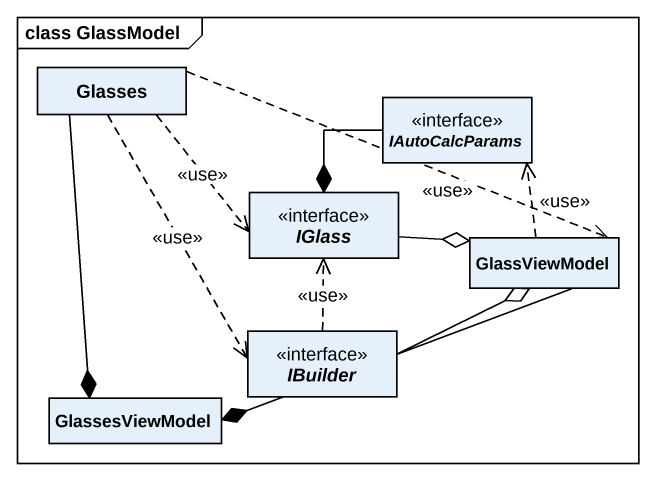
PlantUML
@startuml
mainframe class GlassModel
hide circle
hide empty members
class Glasses
interface IAutoCalcParams <<interface>>
interface IGlass <<interface>>
class GlassViewModel
interface IBuilder <<interface>>
class GlassesViewModel
Glasses ..> IGlass : <<use>>
Glasses .right.> GlassViewModel : <<use>>
Glasses ..> IBuilder : <<use>>
Glasses --* GlassesViewModel
IAutoCalcParams --* IGlass
IGlass -right-o GlassViewModel
GlassViewModel .up.> IAutoCalcParams : <<use>>
GlassViewModel -left-* GlassesViewModel
IBuilder .up.> IGlass : <<use>>
IBuilder -right-o GlassViewModel
@enduml
